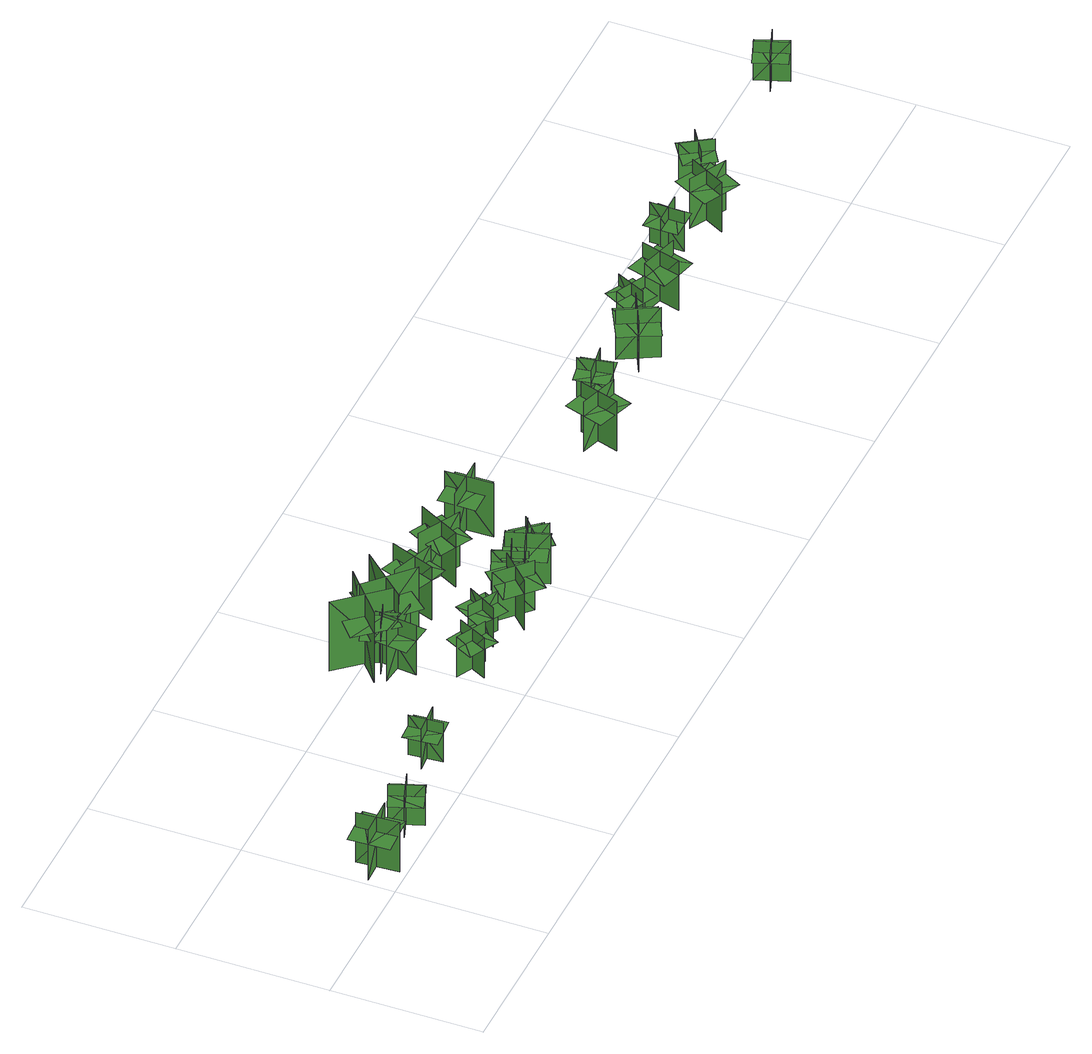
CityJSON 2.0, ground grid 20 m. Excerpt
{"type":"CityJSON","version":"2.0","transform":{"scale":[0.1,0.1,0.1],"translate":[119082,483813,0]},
"CityObjects":{
"tree1":{"type":"SolitaryVegetationObject","geometry":[{"type":"MultiSurface","lod":"1","boundaries":[[[0,1,2]],[[0,2,3]],[[4,5,6]],[[4,6,7]],[[8,9,10]],[[8,10,11]],[[8,11,12]],[[8,12,13]]]}]},
"tree2":{"type":"SolitaryVegetationObject","geometry":[{"type":"MultiSurface","lod":"1","boundaries":[[[14,15,16]],[[14,16,17]],[[18,19,20]],[[18,20,21]],[[22,23,24]],[[22,24,25]],[[22,25,26]],[[22,26,27]]]}]},
"tree3":{"type":"SolitaryVegetationObject","geometry":[{"type":"MultiSurface","lod":"1","boundaries":[[[28,29,30]],[[28,30,31]],[[32,33,34]],[[32,34,35]],[[36,37,38]],[[36,38,39]],[[36,39,40]],[[36,40,41]]]}]},
"tree4":{"type":"SolitaryVegetationObject","geometry":[{"type":"MultiSurface","lod":"1","boundaries":[[[42,43,44]],[[42,44,45]],[[46,47,48]],[[46,48,49]],[[50,51,52]],[[50,52,53]],[[50,53,54]],[[50,54,55]]]}]},
"tree5":{"type":"SolitaryVegetationObject","geometry":[{"type":"MultiSurface","lod":"1","boundaries":[[[56,57,58]],[[56,58,59]],[[60,61,62]],[[60,62,63]],[[64,65,66]],[[64,66,67]],[[64,67,68]],[[64,68,69]]]}]},
"tree6":{"type":"SolitaryVegetationObject","geometry":[{"type":"MultiSurface","lod":"1","boundaries":[[[70,71,72]],[[70,72,73]],[[74,75,76]],[[74,76,77]],[[78,79,80]],[[78,80,81]],[[78,82,83]],[[78,83,79]]]}]},
"tree7":{"type":"SolitaryVegetationObject","geometry":[{"type":"MultiSurface","lod":"1","boundaries":[[[84,85,86]],[[84,86,87]],[[88,89,90]],[[88,90,91]],[[92,93,94]],[[92,94,95]],[[92,95,96]],[[92,96,97]]]}]},
"tree8":{"type":"SolitaryVegetationObject","geometry":[{"type":"MultiSurface","lod":"1","boundaries":[[[98,99,100]],[[98,100,101]],[[102,103,104]],[[102,104,105]],[[106,107,108]],[[106,108,109]],[[106,109,110]],[[106,110,111]]]}]},
"tree9":{"type":"SolitaryVegetationObject","geometry":[{"type":"MultiSurface","lod":"1","boundaries":[[[112,113,114]],[[112,114,115]],[[116,117,118]],[[116,118,119]],[[120,121,122]],[[120,122,123]],[[120,123,124]],[[120,124,125]]]}]},
"tree10":{"type":"SolitaryVegetationObject","geometry":[{"type":"MultiSurface","lod":"1","boundaries":[[[126,127,128]],[[126,128,129]],[[130,131,132]],[[130,132,133]],[[134,135,136]],[[134,136,137]],[[134,138,139]],[[134,139,135]]]}]},
"tree11":{"type":"SolitaryVegetationObject","geometry":[{"type":"MultiSurface","lod":"1","boundaries":[[[140,141,142]],[[140,142,143]],[[144,145,146]],[[144,146,147]],[[148,149,150]],[[148,150,151]],[[148,151,152]],[[148,152,153]]]}]},
"tree12":{"type":"SolitaryVegetationObject","geometry":[{"type":"MultiSurface","lod":"1","boundaries":[[[154,155,156]],[[154,156,157]],[[158,159,160]],[[158,160,161]],[[162,163,164]],[[162,164,165]],[[162,165,166]],[[162,166,167]]]}]},
"tree13":{"type":"SolitaryVegetationObject","geometry":[{"type":"MultiSurface","lod":"1","boundaries":[[[168,169,170]],[[168,170,171]],[[172,173,174]],[[172,174,175]],[[176,177,178]],[[176,178,179]],[[176,180,181]],[[176,181,177]]]}]},
"tree14":{"type":"SolitaryVegetationObject","geometry":[{"type":"MultiSurface","lod":"1","boundaries":[[[182,183,184]],[[182,184,185]],[[186,187,188]],[[186,188,189]],[[190,191,192]],[[190,192,193]],[[190,193,194]],[[190,194,195]]]}]},
"tree15":{"type":"SolitaryVegetationObject","geometry":[{"type":"MultiSurface","lod":"1","boundaries":[[[196,197,198]],[[196,198,199]],[[200,201,202]],[[200,202,203]],[[204,205,206]],[[204,206,207]],[[204,207,208]],[[204,208,209]]]}]},
"tree16":{"type":"SolitaryVegetationObject","geometry":[{"type":"MultiSurface","lod":"1","boundaries":[[[210,211,212]],[[210,212,213]],[[214,215,216]],[[214,216,217]],[[218,219,220]],[[218,220,221]],[[218,222,223]],[[218,223,219]]]}]},
"tree17":{"type":"SolitaryVegetationObject","geometry":[{"type":"MultiSurface","lod":"1","boundaries":[[[224,225,226]],[[224,226,227]],[[228,229,230]],[[228,230,231]],[[232,233,234]],[[232,234,235]],[[232,235,236]],[[232,236,237]]]}]},
"tree18":{"type":"SolitaryVegetationObject","geometry":[{"type":"MultiSurface","lod":"1","boundaries":[[[238,239,240]],[[238,240,241]],[[242,243,244]],[[242,244,245]],[[246,247,248]],[[246,248,249]],[[246,249,250]],[[246,250,251]]]}]},
"tree19":{"type":"SolitaryVegetationObject","geometry":[{"type":"MultiSurface","lod":"1","boundaries":[[[252,253,254]],[[252,254,255]],[[256,257,258]],[[256,258,259]],[[260,261,262]],[[260,262,263]],[[260,263,264]],[[260,264,265]]]}]},
"tree20":{"type":"SolitaryVegetationObject","geometry":[{"type":"MultiSurface","lod":"1","boundaries":[[[266,267,268]],[[266,268,269]],[[270,271,272]],[[270,272,273]],[[274,275,276]],[[274,276,277]],[[274,277,278]],[[274,278,279]]]}]},
"tree21":{"type":"SolitaryVegetationObject","geometry":[{"type":"MultiSurface","lod":"1","boundaries":[[[280,281,282]],[[280,282,283]],[[284,285,286]],[[284,286,287]],[[288,289,290]],[[288,290,291]],[[288,291,292]],[[288,292,293]]]}]},
"tree22":{"type":"SolitaryVegetationObject","geometry":[{"type":"MultiSurface","lod":"1","boundaries":[[[294,295,296]],[[294,296,297]],[[298,299,300]],[[298,300,301]],[[302,303,304]],[[302,304,305]],[[302,305,306]],[[302,306,307]]]}]},
"tree23":{"type":"SolitaryVegetationObject","geometry":[{"type":"MultiSurface","lod":"1","boundaries":[[[308,309,310]],[[308,310,311]],[[312,313,314]],[[312,314,315]],[[316,317,318]],[[316,318,319]],[[316,319,320]],[[316,320,321]]]}]},
"tree24":{"type":"SolitaryVegetationObject","geometry":[{"type":"MultiSurface","lod":"1","boundaries":[[[322,323,324]],[[322,324,325]],[[326,327,328]],[[326,328,329]],[[330,331,332]],[[330,332,333]],[[330,333,334]],[[330,334,335]]]}]},
"tree25":{"type":"SolitaryVegetationObject","geometry":[{"type":"MultiSurface","lod":"1","boundaries":[[[336,337,338]],[[336,338,339]],[[340,341,342]],[[340,342,343]],[[344,345,346]],[[344,346,347]],[[344,347,348]],[[344,348,349]]]}]}
},
"vertices":[
[31,64,7],[34,8,7],[34,8,84],[31,64,84],[6,37,7],[61,39,7],[61,39,84],[6,37,84],[6,37,62],[7,9,62],[63,12,62],[61,39,62],[60,67,62],[5,64,62],
[138,43,7],[96,28,7],[96,28,69],[138,43,69],[111,56,7],[126,14,7],[126,14,69],[111,56,69],[111,56,52],[91,48,52],[105,7,52],[126,14,52],[147,21,52],[132,63,52],
[221,59,8],[265,63,8],[265,63,69],[221,59,69],[243,40,8],[240,84,8],[240,84,69],[243,40,69],[243,40,52],[265,42,52],[262,86,52],[240,84,52],[217,83,52],[221,38,52],
[353,160,11],[411,154,11],[411,154,88],[353,160,88],[377,132,11],[377,132,88],[383,189,88],[383,189,11],[377,132,64],[401,129,64],[406,175,64],[382,178,64],[357,180,64],[352,134,64],
[346,173,10],[407,227,10],[407,227,118],[346,173,118],[398,170,10],[398,170,118],[344,231,118],[344,231,10],[398,170,84],[423,193,84],[380,242,84],[355,219,84],[329,197,84],[372,148,84],
[408,187,10],[363,172,10],[363,172,89],[408,187,89],[375,203,10],[390,158,10],[390,158,89],[375,203,89],[375,203,63],[390,158,63],[415,166,63],[400,211,63],[351,195,63],[365,150,63],
[436,67,8],[396,87,8],[396,87,70],[436,67,70],[427,95,8],[407,56,8],[407,56,70],[427,95,70],[427,95,52],[407,105,52],[387,66,52],[407,56,52],[426,46,52],[447,85,52],
[386,212,10],[446,158,10],[446,158,118],[386,212,118],[389,160,10],[389,160,118],[444,221,118],[444,221,10],[389,160,84],[414,137,84],[458,186,84],[433,208,84],[407,231,84],[364,183,84],
[455,97,10],[493,75,10],[493,75,71],[455,97,71],[462,68,10],[485,107,10],[485,107,71],[462,68,71],[462,68,54],[482,57,54],[504,96,54],[485,107,54],[465,118,54],[443,79,54],
[503,215,9],[481,156,9],[481,156,92],[503,215,92],[458,194,9],[517,172,9],[517,172,92],[458,194,92],[501,210,71],[481,156,71],[504,148,71],[524,202,71],[477,219,71],[457,165,71],
[552,52,4],[512,90,4],[512,90,81],[552,52,81],[552,88,4],[513,49,4],[513,49,81],[552,88,81],[552,88,60],[532,108,60],[493,68,60],[513,49,60],[533,29,60],[571,69,60],
[549,82,10],[590,98,10],[590,98,71],[549,82,71],[576,70,10],[560,112,10],[560,112,71],[576,70,71],[576,70,54],[597,78,54],[581,120,54],[560,112,54],[539,104,54],[555,62,54],
[578,209,10],[548,153,10],[548,153,94],[578,209,94],[530,194,10],[586,164,10],[586,164,94],[530,194,94],[575,204,72],[548,153,72],[570,141,72],[597,192,72],[553,215,72],[526,164,72],
[586,105,5],[603,53,5],[603,53,82],[586,105,82],[569,72,5],[621,90,5],[621,90,82],[569,72,82],[569,72,60],[577,46,60],[630,63,60],[621,90,60],[613,116,60],[560,99,60],
[638,100,7],[605,71,7],[605,71,68],[638,100,68],[609,102,7],[638,69,7],[638,69,68],[609,102,68],[609,102,51],[592,88,51],[621,54,51],[638,69,51],[655,83,51],[626,117,51],
[614,182,12],[677,183,12],[677,183,95],[614,182,95],[650,147,12],[649,210,12],[649,210,95],[650,147,95],[619,182,73],[677,183,73],[676,208,73],[619,207,73],[619,157,73],[677,158,73],
[879,130,6],[862,77,6],[862,77,83],[879,130,83],[846,113,6],[899,96,6],[899,96,83],[846,113,83],[846,113,61],[838,87,61],[890,70,61],[899,96,61],[907,123,61],[855,140,61],
[917,133,9],[961,140,9],[961,140,70],[917,133,70],[941,115,9],[934,159,9],[934,159,70],[941,115,70],[941,115,53],[963,119,53],[955,163,53],[934,159,53],[912,155,53],[919,112,53],
[1022,146,4],[1047,97,4],[1047,97,81],[1022,146,81],[1011,111,4],[1060,136,4],[1060,136,81],[1011,111,81],[1011,111,59],[1023,86,59],[1072,112,59],[1060,136,59],[1047,161,59],[998,135,59],
[1077,134,9],[1096,173,9],[1096,173,71],[1077,134,71],[1105,143,9],[1065,163,9],[1065,163,71],[1105,143,71],[1105,143,54],[1114,163,54],[1075,182,54],[1065,163,54],[1055,143,54],[1095,123,54],
[1164,131,8],[1111,146,8],[1111,146,85],[1164,131,85],[1146,163,8],[1131,110,8],[1131,110,85],[1146,163,85],[1146,163,63],[1120,171,63],[1105,118,63],[1131,110,63],[1158,103,63],[1173,156,63],
[1235,147,8],[1236,192,8],[1236,192,70],[1235,147,70],[1256,168,8],[1212,168,8],[1212,168,70],[1256,168,70],[1256,168,52],[1257,190,52],[1212,191,52],[1212,168,52],[1212,146,52],[1256,146,52],
[1317,171,4],[1291,122,4],[1291,122,81],[1317,171,81],[1282,160,4],[1331,134,4],[1331,134,81],[1282,160,81],[1282,160,60],[1269,135,60],[1318,110,60],[1331,134,60],[1343,159,60],[1294,184,60],
[1344,171,10],[1380,195,10],[1380,195,72],[1344,171,72],[1373,165,10],[1348,202,10],[1348,202,72],[1373,165,72],[1373,165,55],[1391,177,55],[1366,214,55],[1348,202,55],[1330,189,55],[1354,153,55],
[1563,196,8],[1578,154,8],[1578,154,69],[1563,196,69],[1551,169,8],[1592,184,8],[1592,184,69],[1551,169,69],[1551,169,52],[1558,148,52],[1600,163,52],[1592,184,52],[1585,205,52],[1543,190,52]
]}
